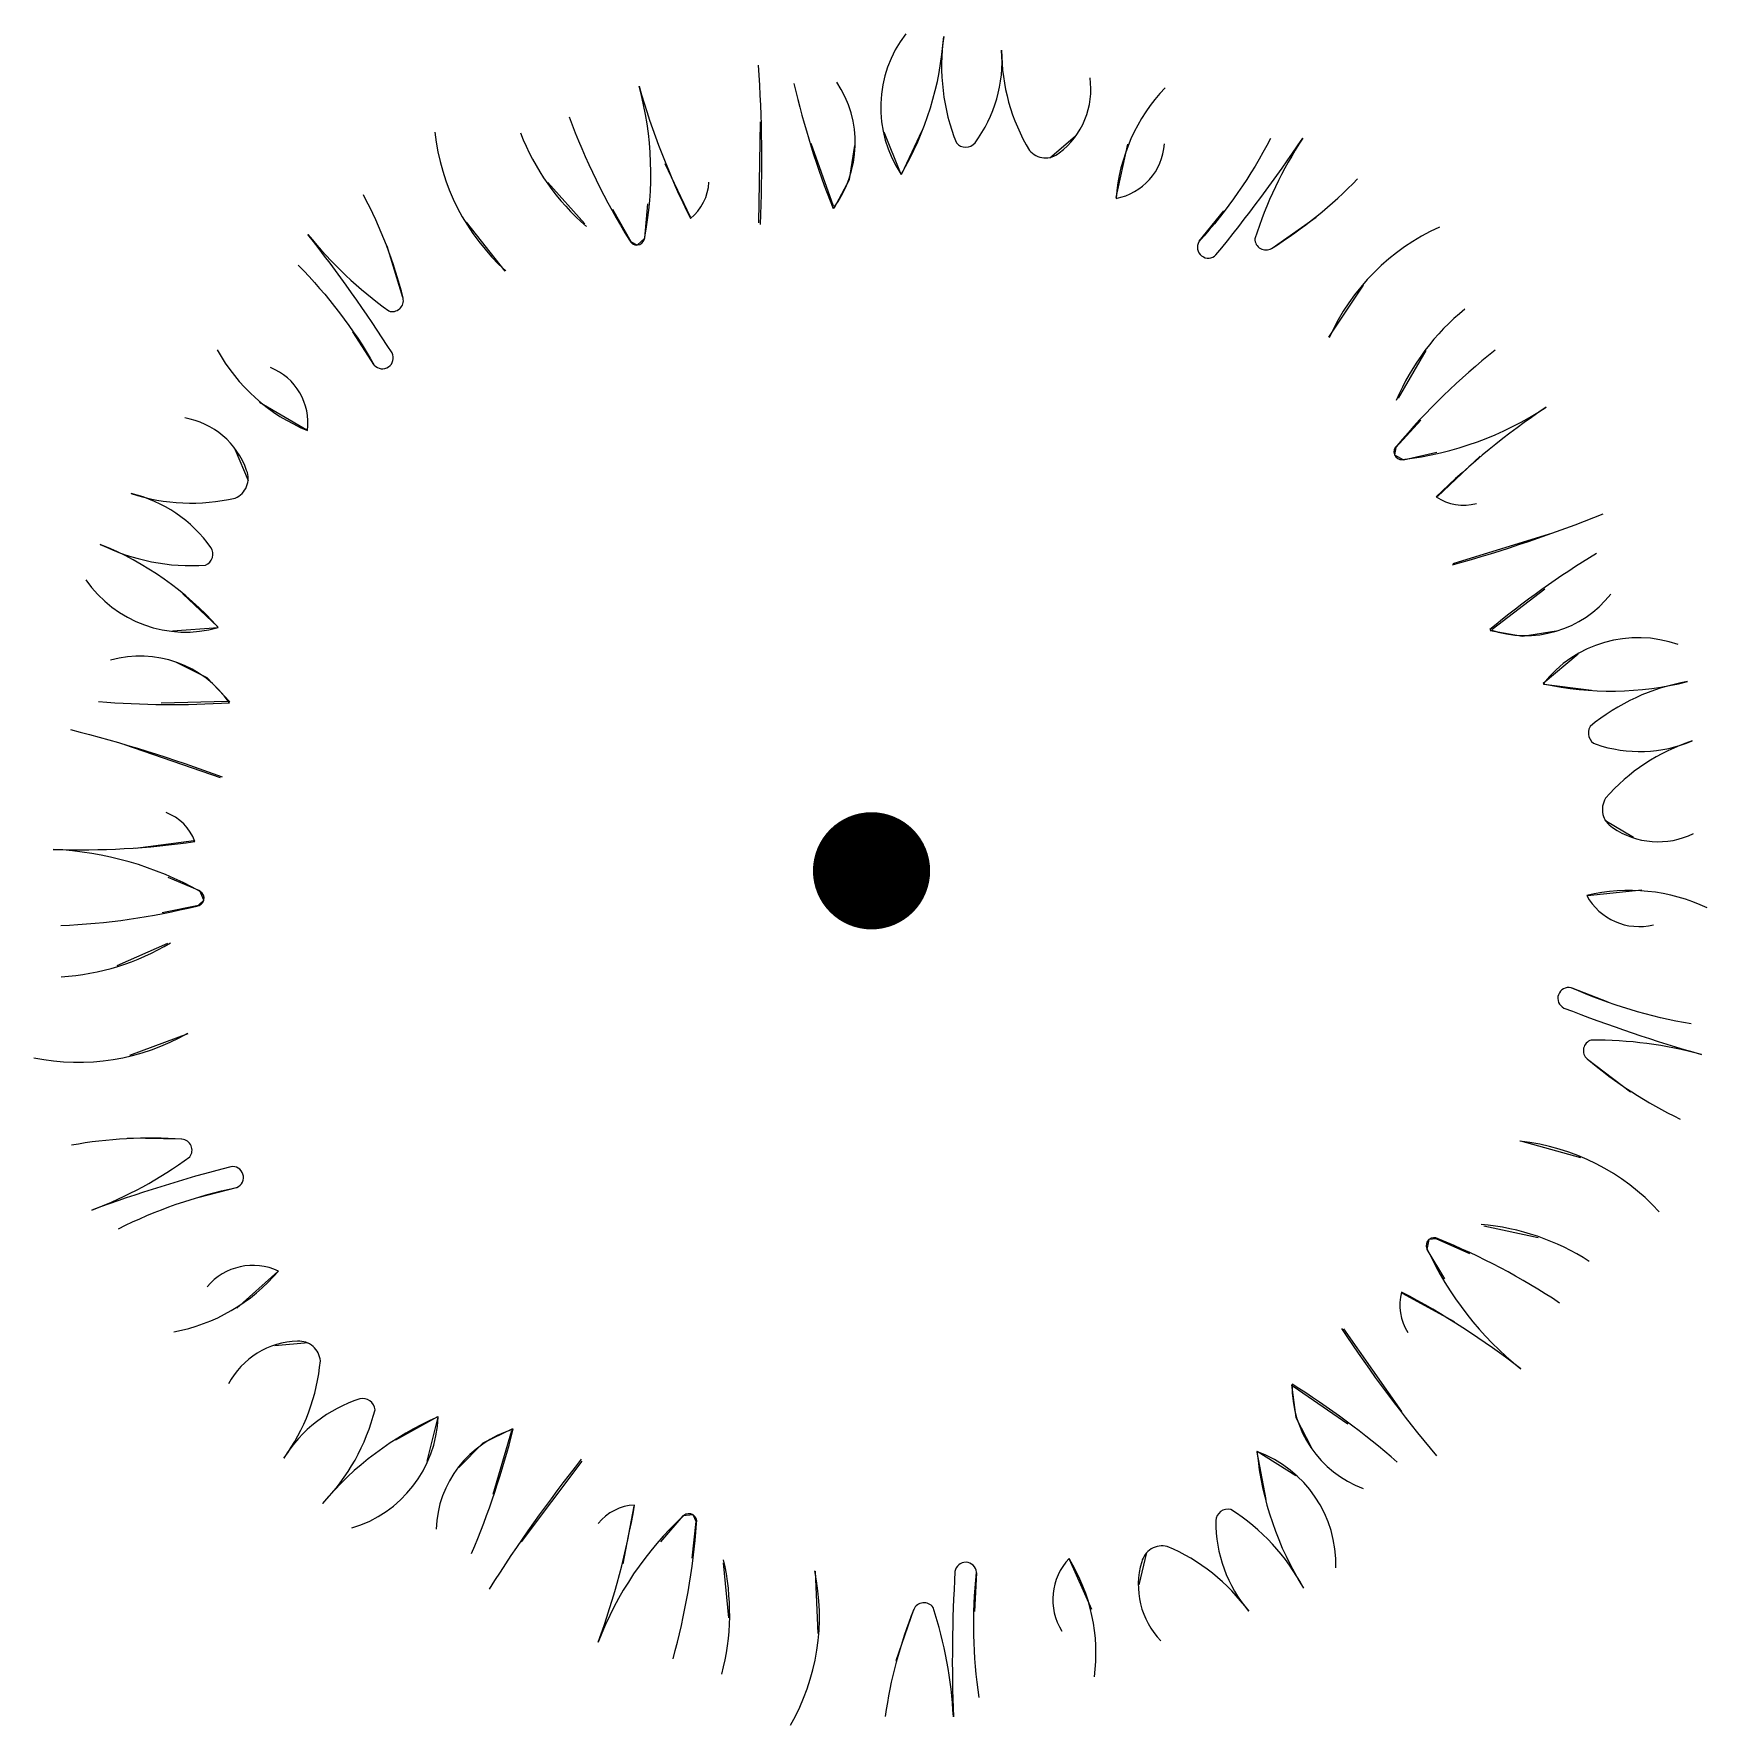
# Model space of a CAD drawing. Extents: x -0.99 to 0.99, y -1.01 to 0.99.
import ezdxf

# ---------------------------------------------------------------- set-up
doc = ezdxf.new("R2010")
doc.units = 0
doc.header["$LTSCALE"] = 0.01
doc.header["$MEASUREMENT"] = 0
doc.layers.get('0').update_dxf_attribs({"lineweight": 20})

msp = doc.modelspace()

# ---------------------------------------------------------------- linework, layer by layer
at = {"color": 0, "linetype": 'ByBlock', "lineweight": -2}
for p, q in [((-0.1329, 0.7651), (-0.131, 0.8844)), ((-0.0449, 0.7849), (-0.0711, 0.8589)), ((0.0145, 0.8725), (0.0347, 0.8226)), ((0.0356, 0.823), (0.0597, 0.8743)), ((0.2105, 0.8419), (0.2403, 0.8677)), ((-0.0259, 0.8165), (-0.0198, 0.8565)), ((0.289, 0.795), (0.3026, 0.8581)), ((-0.2138, 0.772), (-0.2436, 0.8348)), ((-0.3385, 0.7642), (-0.3821, 0.8129)), ((-0.0443, 0.7824), (-0.0259, 0.8165)), ((-0.3057, 0.7812), (-0.284, 0.7432)), ((-0.2675, 0.7471), (-0.2641, 0.7875)), ((0.3869, 0.7437), (0.4159, 0.7792)), ((-0.4325, 0.7082), (-0.4782, 0.766)), ((0.4729, 0.7353), (0.525, 0.7717)), ((-0.284, 0.7432), (-0.2766, 0.739)), ((-0.2766, 0.739), (-0.2675, 0.7471)), ((-0.5532, 0.6769), (-0.5717, 0.7378)), ((0.5399, 0.6302), (0.5807, 0.6915)), ((-0.5877, 0.5978), (-0.6125, 0.6363)), ((0.6222, 0.558), (0.655, 0.6146)), ((-0.6668, 0.5205), (-0.7226, 0.553)), ((0.6485, 0.5322), (0.6191, 0.4997)), ((0.6191, 0.4997), (0.6173, 0.4914)), ((-0.7356, 0.4604), (-0.751, 0.4967)), ((0.6173, 0.4914), (0.6279, 0.4853)), ((0.6279, 0.4853), (0.6673, 0.4945)), ((0.6682, 0.4419), (0.7186, 0.4897)), ((0.6866, 0.3628), (0.8006, 0.3979)), ((-0.7717, 0.2881), (-0.813, 0.3269)), ((0.7326, 0.2853), (0.7949, 0.333)), ((-0.8253, 0.2834), (-0.7716, 0.2872)), ((0.7304, 0.2839), (0.7686, 0.2769)), ((0.7686, 0.2769), (0.8085, 0.2835)), ((-0.7846, 0.2277), (-0.8207, 0.2459)), ((0.8343, 0.2558), (0.793, 0.2212)), ((-0.7578, 0.1996), (-0.7846, 0.2277)), ((0.7937, 0.2205), (0.8499, 0.2134)), ((-0.7604, 0.1999), (-0.8388, 0.1978)), ((-0.7687, 0.11), (-0.8816, 0.1487)), ((0.8657, 0.0599), (0.8995, 0.0396)), ((-0.8003, 0.0353), (-0.8692, 0.0262)), ((-0.7932, -0.0235), (-0.8305, -0.0078)), ((-0.7946, -0.0404), (-0.7883, -0.0347)), ((-0.7883, -0.0347), (-0.7932, -0.0235)), ((0.8454, -0.0292), (0.9096, -0.0226)), ((-0.8374, -0.0494), (-0.7946, -0.0404)), ((-0.8313, -0.0858), (-0.8912, -0.1122)), ((0.8268, -0.1382), (0.8695, -0.1547)), ((-0.8072, -0.1924), (-0.8763, -0.2181)), ((0.8455, -0.2225), (0.8962, -0.2609)), ((-0.8148, -0.317), (-0.8784, -0.3157)), ((0.7662, -0.3188), (0.8371, -0.3386)), ((-0.7501, -0.3742), (-0.7944, -0.3859)), ((0.723, -0.4193), (0.7869, -0.4331)), ((0.6581, -0.4353), (0.6555, -0.4472)), ((0.6666, -0.4344), (0.6581, -0.4353)), ((0.7065, -0.4523), (0.6666, -0.4344)), ((0.6555, -0.4472), (0.6765, -0.4819)), ((-0.7011, -0.4733), (-0.7492, -0.5164)), ((0.6267, -0.4989), (0.6878, -0.5321)), ((-0.6652, -0.5574), (-0.7045, -0.5608)), ((0.5572, -0.5409), (0.6258, -0.6385)), ((0.4958, -0.6069), (0.5009, -0.6454)), ((0.4977, -0.6086), (0.5624, -0.6531)), ((-0.5125, -0.6449), (-0.5622, -0.6722)), ((-0.5246, -0.6973), (-0.5115, -0.6451)), ((-0.424, -0.6591), (-0.459, -0.6758)), ((0.5009, -0.6454), (0.5195, -0.6813)), ((-0.459, -0.6758), (-0.4874, -0.7046)), ((-0.425, -0.6614), (-0.4473, -0.7366)), ((-0.3422, -0.6971), (-0.4138, -0.7925)), ((0.455, -0.6867), (0.4656, -0.7424)), ((0.5011, -0.7144), (0.4554, -0.6858)), ((-0.2808, -0.7503), (-0.2936, -0.8185)), ((-0.2227, -0.7616), (-0.2492, -0.7923)), ((-0.2106, -0.7604), (-0.2227, -0.7616)), ((-0.2118, -0.8117), (-0.2071, -0.7682)), ((-0.2071, -0.7682), (-0.2106, -0.7604)), ((-0.1753, -0.8172), (-0.1687, -0.8822)), ((0.2335, -0.813), (0.2596, -0.8721)), ((0.3245, -0.8048), (0.3156, -0.8433)), ((-0.0664, -0.8272), (-0.0634, -0.9008)), ((0.1241, -0.8291), (0.1215, -0.8748)), ((0.0497, -0.8728), (0.0288, -0.9329))]:
    msp.add_line(p, q, dxfattribs=at)
for points in [[(0.0403, 0.9884, 0.321863), (0.0349, 0.8224, 0.116471), (0.0852, 0.9853, 0.13178), (0.1002, 0.8595, 0.462586), (0.1222, 0.8597, 0.181029), (0.1536, 0.969, 0.136853), (0.1864, 0.8507, 0.415161), (0.2216, 0.8478, 0.273247), (0.258, 0.9364, -0.230305)], [(-0.1338, 0.9512, -0.027656), (-0.1315, 0.7634, 1.883096)], [(-0.3572, 0.8905, 0.05042), (-0.2858, 0.7449, 0.746743), (-0.2682, 0.7463, 0.117153), (-0.2745, 0.9266, 0.044795), (-0.2139, 0.7704, 0.216603), (-0.192, 0.8133, 2.00195)], [(-0.0918, 0.9298, 0.037262), (-0.0454, 0.7822, 0.320465), (-0.0411, 0.9313, -1.102372)], [(0.3465, 0.9248, 0.172376), (0.2887, 0.7941, 0.341285), (0.3459, 0.8584, 0.550037)], [(-0.5157, 0.8724, 0.184115), (-0.4317, 0.7084, -0.10104)], [(-0.4145, 0.8713, 0.122918), (-0.3367, 0.7609, 1.345603)], [(0.471, 0.8647, -0.063618), (0.3866, 0.7429, 0.892292), (0.4067, 0.7274, 0.023852), (0.5091, 0.8651, 0.066672), (0.4526, 0.7464, 0.587659), (0.4724, 0.735, 0.061807), (0.5738, 0.8173, -5.619753)], [(-0.6768, 0.7151, -0.063618), (-0.5871, 0.5973, 0.892292), (-0.5661, 0.6115, 0.023852), (-0.6654, 0.7515, 0.066672), (-0.57, 0.6611, 0.587659), (-0.5531, 0.6764, 0.061807), (-0.6, 0.7982, -5.619753)], [(0.6704, 0.76, 0.184115), (0.5403, 0.6294, -0.10104)], [(0.7006, 0.6634, 0.122918), (0.6196, 0.5554, 1.345603)], [(-0.7725, 0.6153, 0.172376), (-0.666, 0.52, 0.341285), (-0.7095, 0.5942, 0.550037)], [(0.7365, 0.6149, 0.05042), (0.6202, 0.502, 0.746743), (0.6269, 0.4857, 0.117153), (0.7964, 0.5474, 0.044795), (0.6666, 0.4415, 0.216603), (0.7142, 0.4339, 2.00195)], [(-0.9276, 0.3438, 0.321863), (-0.7713, 0.2873, 0.116471), (-0.9107, 0.3855, 0.13178), (-0.7864, 0.3609, 0.462586), (-0.7799, 0.3819, 0.181029), (-0.8741, 0.4455, 0.136853), (-0.7514, 0.4402, 0.415161), (-0.7378, 0.4728, 0.273247), (-0.8109, 0.5348, -0.230305)], [(0.8633, 0.4211, -0.027656), (0.6854, 0.3609, 1.883096)], [(0.8559, 0.3746, 0.037262), (0.7299, 0.2849, 0.320465), (0.873, 0.3268, -1.102372)], [(0.9525, 0.2671, 0.321863), (0.7929, 0.2209, 0.116471), (0.9634, 0.2234, 0.13178), (0.8483, 0.1703, 0.462586), (0.8554, 0.1494, 0.181029), (0.969, 0.1533, 0.136853), (0.8666, 0.0856, 0.415161), (0.8748, 0.0512, 0.273247), (0.9703, 0.044, -0.230305)], [(-0.9126, 0.2, 0.037262), (-0.758, 0.1985, 0.320465), (-0.8984, 0.2487, -1.102372)], [(-0.9459, 0.1667, -0.027656), (-0.7666, 0.1109, 1.883096)], [(-0.9573, -0.0646, 0.05042), (-0.7968, -0.0416, 0.746743), (-0.7927, -0.0245, 0.117153), (-0.9661, 0.0253, 0.044795), (-0.7988, 0.0346, 0.216603), (-0.8329, 0.0688, 2.00195)], [(0.9866, -0.0438, 0.172376), (0.8444, -0.0292, 0.341285), (0.9233, -0.0637, 0.550037)], [(-0.9567, -0.125, 0.122918), (-0.8277, -0.0851, 1.345603)], [(0.9679, -0.1807, -0.063618), (0.826, -0.1381, 0.892292), (0.8175, -0.162, 0.023852), (0.9801, -0.2169, 0.066672), (0.8497, -0.1998, 0.587659), (0.845, -0.2221, 0.061807), (0.9546, -0.2931, -5.619753)], [(-0.9891, -0.2208, 0.184115), (-0.8071, -0.1916, -0.10104)], [(-0.8893, -0.4227, -0.063618), (-0.7494, -0.3738, 0.892292), (-0.7566, -0.3494, 0.023852), (-0.9204, -0.4006, 0.066672), (-0.8049, -0.3378, 0.587659), (-0.8142, -0.317, 0.061807), (-0.9446, -0.324, -5.619753)], [(0.93, -0.4027, 0.184115), (0.7656, -0.3194, -0.10104)], [(0.8475, -0.4612, 0.122918), (0.7197, -0.4177, 1.345603)], [(0.8124, -0.5104, 0.05042), (0.6691, -0.4347, 0.746743), (0.6557, -0.4461, 0.117153), (0.7667, -0.5883, 0.044795), (0.6259, -0.4975, 0.216603), (0.6334, -0.5452, 2.00195)], [(-0.8239, -0.5445, 0.172376), (-0.7003, -0.4727, 0.341285), (-0.7844, -0.4912, 0.550037)], [(-0.6136, -0.7759, 0.321863), (-0.5116, -0.6448, 0.116471), (-0.6481, -0.747, 0.13178), (-0.5862, -0.6364, 0.462586), (-0.6042, -0.6237, 0.181029), (-0.6938, -0.6936, 0.136853), (-0.6508, -0.5786, 0.415161), (-0.6776, -0.5556, 0.273247), (-0.7592, -0.6059, -0.230305)], [(0.6673, -0.6909, -0.027656), (0.5551, -0.5403, 1.883096)], [(0.6208, -0.6982, 0.037262), (0.4965, -0.6061, 0.320465), (0.5806, -0.7293, -1.102372)], [(-0.4722, -0.8062, 0.037262), (-0.423, -0.6595, 0.320465), (-0.5142, -0.7775, -1.102372)], [(-0.4509, -0.8481, -0.027656), (-0.3423, -0.6949, 1.883096)], [(0.5483, -0.8233, 0.321863), (0.4551, -0.6858, 0.116471), (0.5102, -0.8472, 0.13178), (0.4241, -0.7542, 0.462586), (0.4064, -0.7674, 0.181029), (0.4453, -0.8742, 0.136853), (0.3492, -0.7978, 0.415161), (0.319, -0.8162, 0.273247), (0.3417, -0.9092, -0.230305)], [(-0.2344, -0.9304, 0.05042), (-0.2067, -0.7707, 0.746743), (-0.2217, -0.7615, 0.117153), (-0.3226, -0.911, 0.044795), (-0.2798, -0.749, 0.216603), (-0.3228, -0.7708, 2.00195)], [(-0.1768, -0.9485, 0.122918), (-0.1748, -0.8135, 1.345603)], [(0.1272, -0.9764, -0.063618), (0.1239, -0.8283, 0.892292), (0.0985, -0.8275, 0.023852), (0.0966, -0.9991, 0.066672), (0.0726, -0.8699, 0.587659), (0.0499, -0.8723, 0.061807), (0.0162, -0.9985, -5.619753)], [(0.2632, -0.9519, 0.172376), (0.2332, -0.8121, 0.341285), (0.2247, -0.8978, 0.550037)], [(-0.0956, -1.0089, 0.184115), (-0.0671, -0.8268, -0.10104)]]:
    msp.add_lwpolyline(points, format="xyb", dxfattribs=at)
at = {"color": 0, "linetype": 'ByBlock', "lineweight": -2, "const_width": 0.0692}
msp.add_lwpolyline([(-0.0346, 0, 1), (0.0346, 0, 1)], format="xyb", close=True, dxfattribs=at)

doc.saveas('drawing.dxf')
